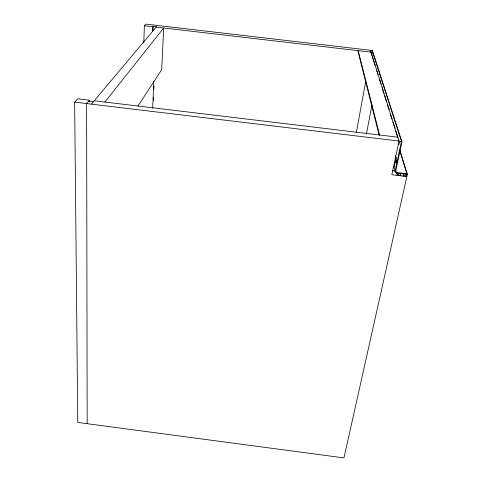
<?xml version="1.0" encoding="UTF-8"?>
<svg xmlns="http://www.w3.org/2000/svg" width="482" height="482" viewBox="0 0 482 482"><rect width="100%" height="100%" fill="white"/><g stroke="black" fill="none" stroke-linecap="round" stroke-linejoin="round"><path stroke-width="0.72" d="M89.507 101.714L89.507 100.208L77.686 98.792L74.644 102.124L77.759 422.449L343.967 457.9L407.344 174.382L399.831 150.004M143.775 43.019L144.377 25.739L145.871 24.1L370.417 50.267L399.012 141.069L391.842 174.755L406.85 176.575M152.595 31.222L152.776 26.715L153.21 26.209L156.566 26.6L91.411 104.136M153.029 30.721L153.21 26.209M152.68 108.221L153.83 81.181M153.403 100.304L153.535 97.268M153.885 89.031L154.017 86.025M356.397 132.339L365.699 81.344M366.483 133.797L371.935 105.034M395.487 155.457L396.114 157.62L395.156 162.097L396.975 162.32L401.343 141.937L399.5 141.714L398.891 144.582L398.277 144.51M370.429 50.375L372.441 50.718L401.958 142.009L395.909 170.164A2.476 2.205 -16.7 0 0 397.843 172.664L406.862 173.755A0.621 0.548 -17.1 0 1 407.344 174.382M400.849 175.846L400.343 173.128M403.332 173.508L403.85 176.213L403.211 174.05M403.97 175.665L406.374 175.954L406.742 174.309L398.325 173.285L397.963 174.936L400.97 175.297M398.945 141.353L401.464 141.365A0.633 0.572 -20.8 0 1 401.958 142.009M137.936 106.022L161.723 69.643L163.699 27.992L104.883 102.051M89.507 100.208L86.615 103.558L87.17 423.702M370.766 50.737L372.038 50.887M144.377 25.739L152.776 26.715M156.138 27.106L371.019 52.164M94.237 100.774L397.783 137.171M88.634 101.22L93.381 101.792M74.644 102.124L399.012 141.069M395.505 157.548L396.114 157.62M393.487 167.031L394.089 167.103L395.035 162.657L396.855 162.88L395.186 170.646A2.476 2.205 -16.5 0 0 397.12 173.14L397.722 173.213L397.246 175.412L396.445 172.514M392.221 170.688L395.186 171.05M372.116 50.465L401.464 141.365M372.267 51.598L372.954 53.731M370.622 51.14L375.123 65.45M376.472 69.739L378.051 74.746M379.4 79.042L380.973 84.049M382.099 87.628L383.901 93.351M384.576 95.496L386.371 101.22M387.498 104.799L389.076 109.806M390.426 114.095L391.999 119.102M392.896 121.964L394.927 128.405M395.602 130.55L397.849 137.707M398.524 139.852L398.976 141.28M399.825 150.854L406.862 173.755M405.717 173.797L406.374 175.954M395.734 158L396.975 162.32M396.029 159.994L396.65 162.157M393.89 166.736L395.276 171.785M379.611 134.996L358.198 50.67L358.048 51.52L379.201 135.4"/></g></svg>
